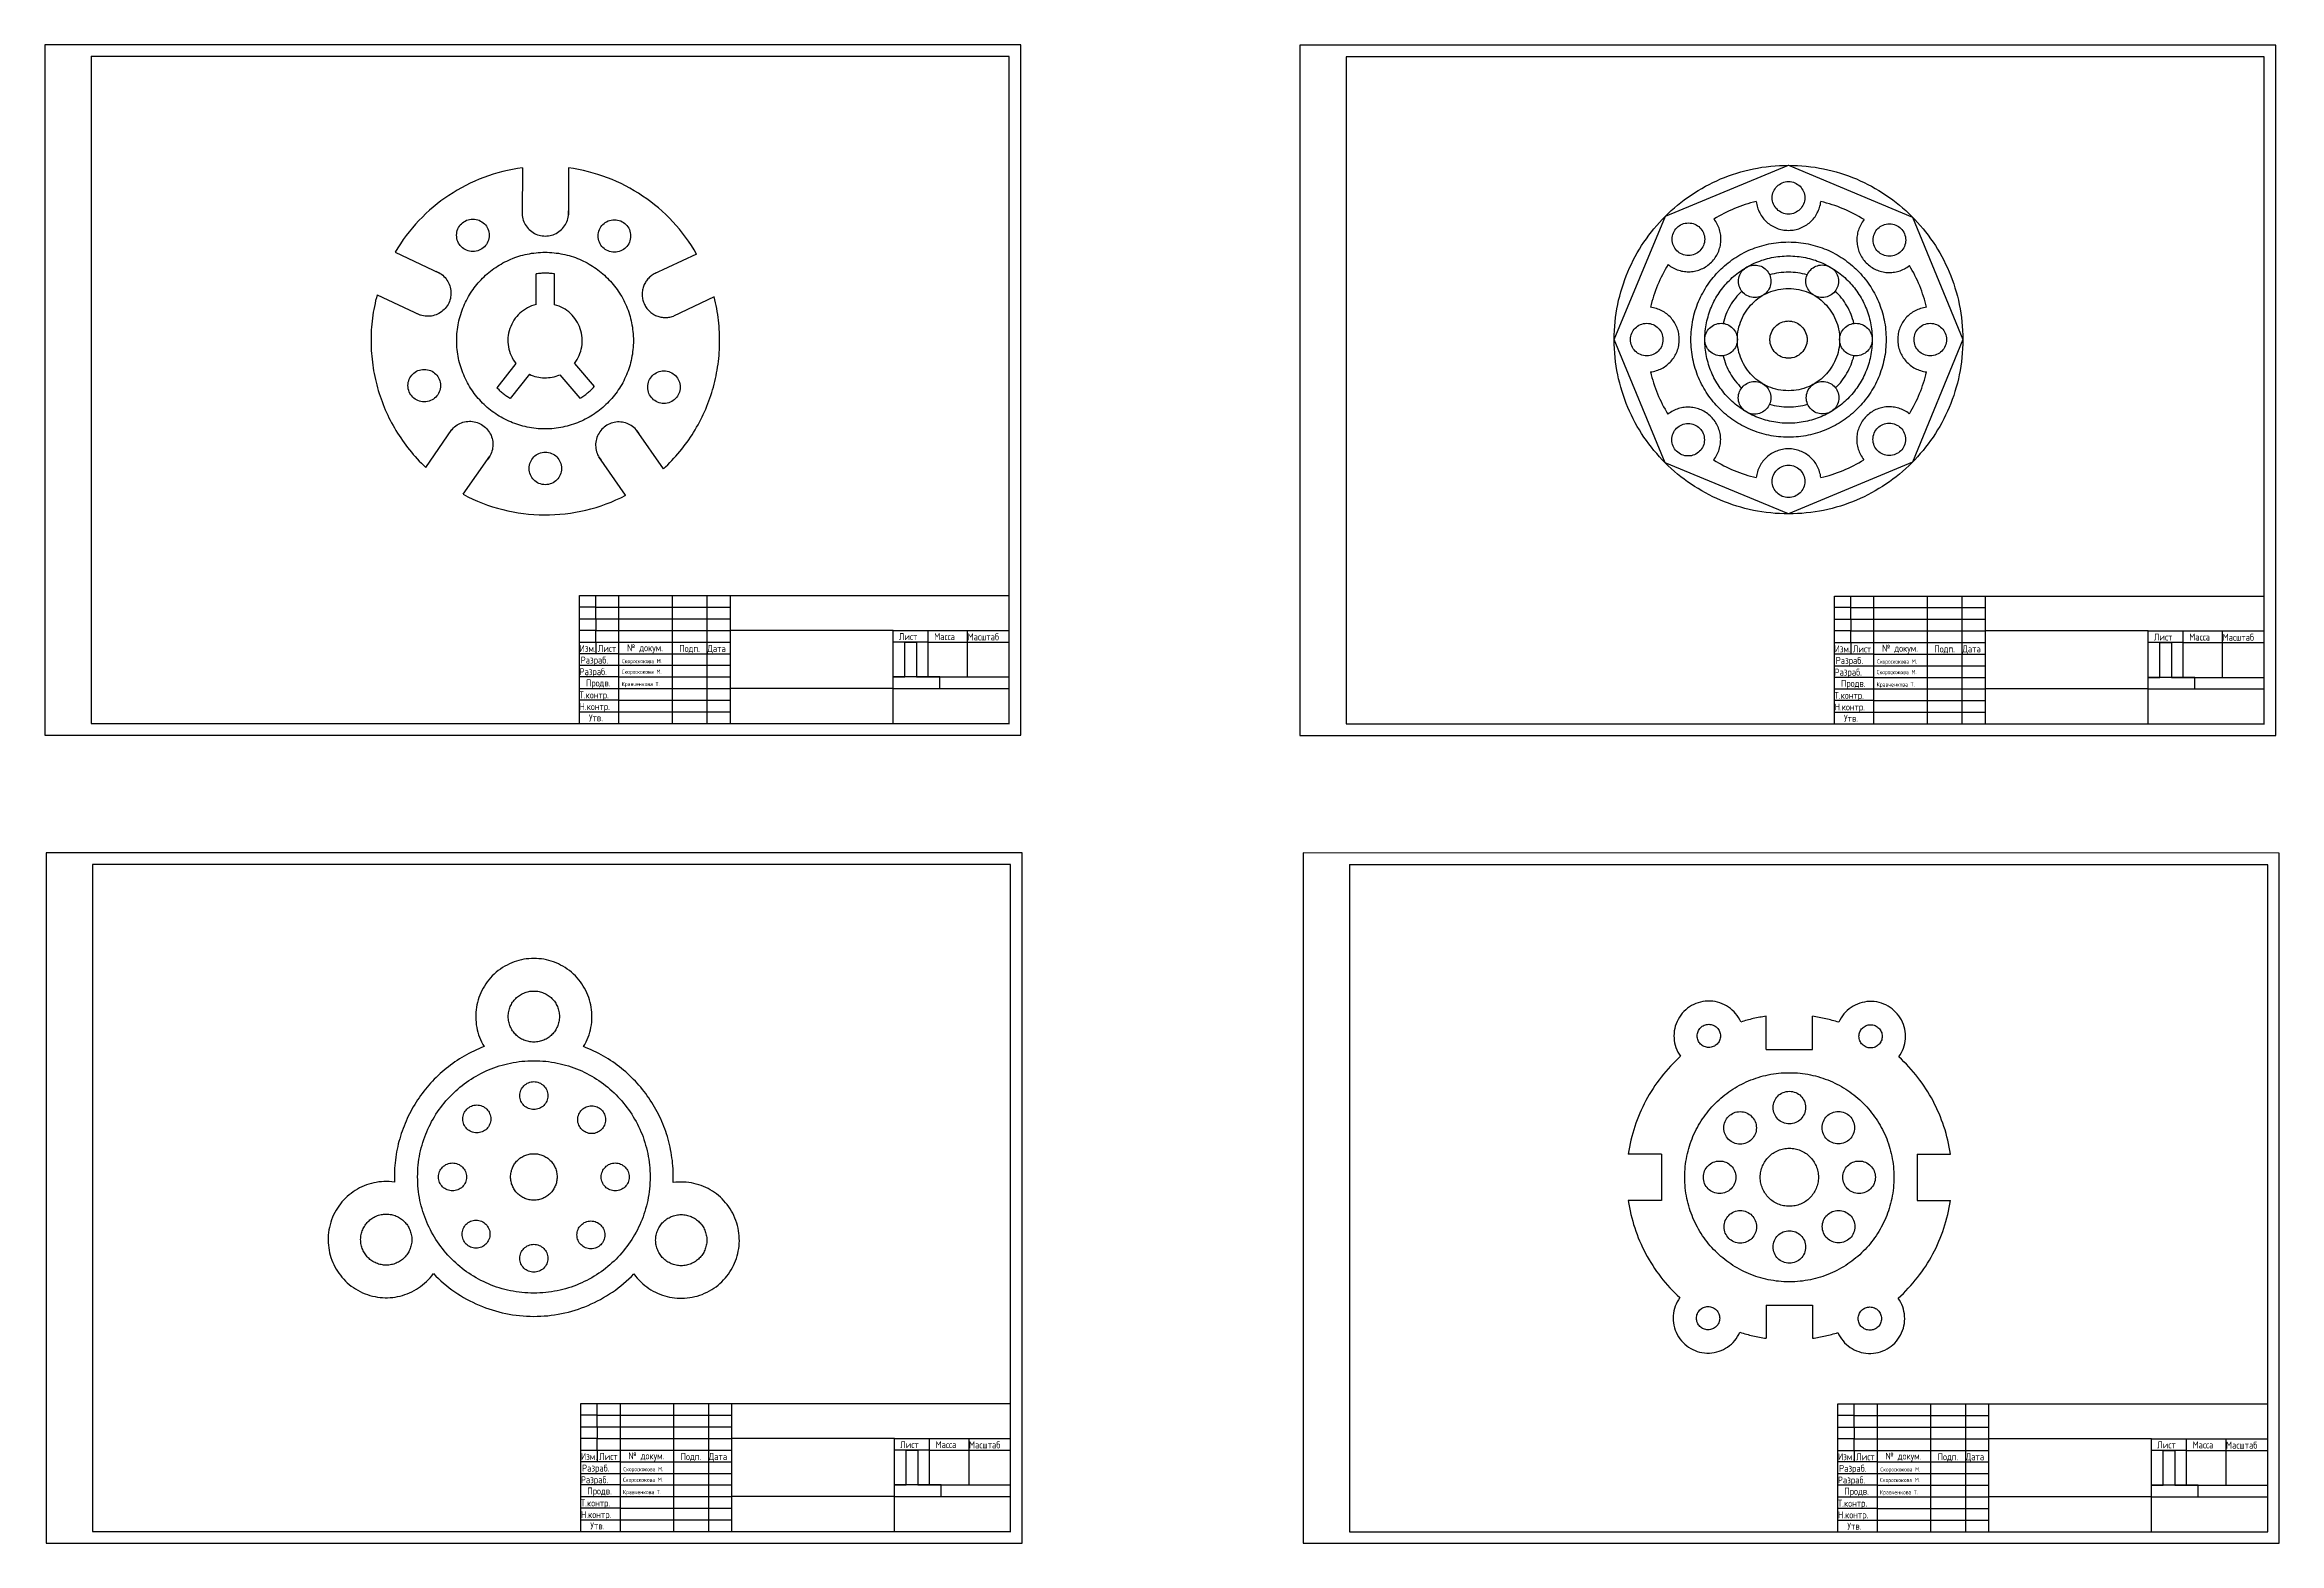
# Model space of a CAD drawing. Header units: millimetres. Extents: x 560 to 1522, y -1699 to 347.
# Drawn here: x 560 to 1521, y -298 to 347 of the extents above; entities that cross this region are included whole.
import ezdxf

# ---------------------------------------------------------------- set-up
doc = ezdxf.new("R2010")
doc.units = ezdxf.units.MM
doc.linetypes.add('ГОСТ 2.303 5', pattern=[24, 20, -1.5, 1, -1.5])
doc.styles.add('ГОСТ 2.304', font='CS_Gost2304.shx')

msp = doc.modelspace()

# ---------------------------------------------------------------- linework, layer by layer
at = {"ltscale": 100}
for p, q in [((979.99, 347.07), (559.99, 347.13)), ((559.99, 347.13), (559.99, 50.07)), ((979.99, 50.07), (979.99, 347.07)), ((1519.95, 346.89), (1099.95, 346.95)), ((1099.95, 346.95), (1099.95, 49.89)), ((1519.95, 49.89), (1519.95, 346.89)), ((579.99, 342.12), (579.99, 55.07)), ((974.99, 342.07), (579.99, 342.07)), ((974.99, 55.07), (974.99, 342.07)), ((1119.95, 341.95), (1119.95, 54.89)), ((1514.95, 341.89), (1119.95, 341.89)), ((1514.95, 54.89), (1514.95, 341.89)), ((790.06, 55.07), (790.06, 110.07)), ((790.06, 110.07), (975.06, 110.07)), ((797.06, 105.07), (797.06, 110.07)), ((807.06, 55.07), (807.06, 110.07)), ((830.06, 55.07), (830.06, 110.07)), ((845.06, 55.07), (845.06, 110.07)), ((855.06, 55.07), (855.06, 110.07)), ((1330.02, 54.89), (1330.02, 109.89)), ((1330.02, 109.89), (1515.02, 109.89)), ((1337.02, 104.89), (1337.02, 109.89)), ((1347.02, 54.89), (1347.02, 109.89)), ((1370.02, 54.89), (1370.02, 109.89)), ((1385.02, 54.89), (1385.02, 109.89)), ((1395.02, 54.89), (1395.02, 109.89)), ((797.06, 105.07), (790.06, 105.07)), ((790.06, 95.07), (790.06, 100.07)), ((790.06, 100.07), (797.06, 100.07)), ((797.06, 100.07), (797.06, 105.07)), ((797.06, 105.07), (807.06, 105.07)), ((797.06, 100.07), (797.06, 95.07)), ((797.06, 100.07), (807.06, 100.07)), ((807.06, 105.07), (830.06, 105.07)), ((807.06, 100.07), (830.06, 100.07)), ((830.06, 105.07), (845.06, 105.07)), ((830.06, 100.07), (845.06, 100.07)), ((845.06, 105.07), (855.06, 105.07)), ((845.06, 100.07), (855.06, 100.07)), ((1337.02, 104.89), (1330.02, 104.89)), ((1330.02, 94.89), (1330.02, 99.89)), ((1330.02, 99.89), (1337.02, 99.89)), ((1337.02, 99.89), (1337.02, 104.89)), ((1337.02, 104.89), (1347.02, 104.89)), ((1337.02, 99.89), (1337.02, 94.89)), ((1337.02, 99.89), (1347.02, 99.89)), ((1347.02, 104.89), (1370.02, 104.89)), ((1347.02, 99.89), (1370.02, 99.89)), ((1370.02, 104.89), (1385.02, 104.89)), ((1370.02, 99.89), (1385.02, 99.89)), ((1385.02, 104.89), (1395.02, 104.89)), ((1385.02, 99.89), (1395.02, 99.89)), ((797.06, 95.07), (790.06, 95.07)), ((790.06, 85.07), (790.06, 90.07)), ((790.06, 90.07), (797.06, 90.07)), ((797.06, 90.07), (797.06, 95.07)), ((797.06, 95.07), (807.06, 95.07)), ((797.06, 90.07), (797.06, 85.07)), ((797.06, 90.07), (807.06, 90.07)), ((807.06, 95.07), (830.06, 95.07)), ((807.06, 90.07), (830.06, 90.07)), ((830.06, 95.07), (845.06, 95.07)), ((830.06, 90.07), (845.06, 90.07)), ((845.06, 95.07), (855.06, 95.07)), ((845.06, 90.07), (855.06, 90.07)), ((925.06, 95.07), (855.06, 95.07)), ((925.06, 70.07), (925.06, 95.07)), ((925.06, 95.07), (975.06, 95.07)), ((940.06, 90.07), (925.06, 90.07)), ((930.06, 75.07), (930.06, 90.07)), ((930.06, 90.07), (935.06, 90.07)), ((935.06, 90.07), (935.06, 75.07)), ((940.06, 90.07), (940.06, 95.07)), ((940.06, 75.07), (940.06, 90.07)), ((940.06, 90.07), (957.06, 90.07)), ((957.06, 90.07), (957.06, 95.07)), ((957.06, 75.07), (957.06, 90.07)), ((957.06, 90.07), (975.06, 90.07)), ((1337.02, 94.89), (1330.02, 94.89)), ((1330.02, 84.89), (1330.02, 89.89)), ((1330.02, 89.89), (1337.02, 89.89)), ((1337.02, 89.89), (1337.02, 94.89)), ((1337.02, 94.89), (1347.02, 94.89)), ((1337.02, 89.89), (1337.02, 84.89)), ((1337.02, 89.89), (1347.02, 89.89)), ((1347.02, 94.89), (1370.02, 94.89)), ((1347.02, 89.89), (1370.02, 89.89)), ((1370.02, 94.89), (1385.02, 94.89)), ((1370.02, 89.89), (1385.02, 89.89)), ((1385.02, 94.89), (1395.02, 94.89)), ((1385.02, 89.89), (1395.02, 89.89)), ((1465.02, 94.89), (1395.02, 94.89)), ((1465.02, 69.89), (1465.02, 94.89)), ((1465.02, 94.89), (1515.02, 94.89)), ((1480.02, 89.89), (1465.02, 89.89)), ((1470.02, 74.89), (1470.02, 89.89)), ((1470.02, 89.89), (1475.02, 89.89)), ((1475.02, 89.89), (1475.02, 74.89)), ((1480.02, 89.89), (1480.02, 94.89)), ((1480.02, 74.89), (1480.02, 89.89)), ((1480.02, 89.89), (1497.02, 89.89)), ((1497.02, 89.89), (1497.02, 94.89)), ((1497.02, 74.89), (1497.02, 89.89)), ((1497.02, 89.89), (1515.02, 89.89)), ((807.06, 85.07), (790.06, 85.07)), ((790.06, 75.07), (790.06, 80.07)), ((790.06, 80.07), (807.06, 80.07)), ((807.06, 80.07), (807.06, 85.07)), ((807.06, 85.07), (830.06, 85.07)), ((807.06, 80.07), (830.06, 80.07)), ((830.06, 85.07), (845.06, 85.07)), ((830.06, 80.07), (845.06, 80.07)), ((845.06, 85.07), (855.06, 85.07)), ((845.06, 80.07), (855.06, 80.07)), ((1347.02, 84.89), (1330.02, 84.89)), ((1330.02, 74.89), (1330.02, 79.89)), ((1330.02, 79.89), (1347.02, 79.89)), ((1347.02, 79.89), (1347.02, 84.89)), ((1347.02, 84.89), (1370.02, 84.89)), ((1347.02, 79.89), (1370.02, 79.89)), ((1370.02, 84.89), (1385.02, 84.89)), ((1370.02, 79.89), (1385.02, 79.89)), ((1385.02, 84.89), (1395.02, 84.89)), ((1385.02, 79.89), (1395.02, 79.89)), ((807.06, 75.07), (790.06, 75.07)), ((790.06, 65.07), (790.06, 70.07)), ((790.06, 70.07), (807.06, 70.07)), ((807.06, 70.07), (807.06, 75.07)), ((807.06, 75.07), (830.06, 75.07)), ((807.06, 70.07), (830.06, 70.07)), ((830.06, 75.07), (845.06, 75.07)), ((830.06, 70.07), (845.06, 70.07)), ((845.06, 75.07), (855.06, 75.07)), ((845.06, 70.07), (855.06, 70.07)), ((925.06, 70.07), (855.06, 70.07)), ((945.06, 75.07), (925.06, 75.07)), ((925.06, 75.07), (930.06, 75.07)), ((925.06, 55.07), (925.06, 70.07)), ((925.06, 70.07), (975.06, 70.07)), ((925.06, 70.07), (945.06, 70.07)), ((935.06, 75.07), (940.06, 75.07)), ((940.06, 75.07), (957.06, 75.07)), ((945.06, 70.07), (945.06, 75.07)), ((945.06, 75.07), (975.06, 75.07)), ((1347.02, 74.89), (1330.02, 74.89)), ((1330.02, 64.89), (1330.02, 69.89)), ((1330.02, 69.89), (1347.02, 69.89)), ((1347.02, 69.89), (1347.02, 74.89)), ((1347.02, 74.89), (1370.02, 74.89)), ((1347.02, 69.89), (1370.02, 69.89)), ((1370.02, 74.89), (1385.02, 74.89)), ((1370.02, 69.89), (1385.02, 69.89)), ((1385.02, 74.89), (1395.02, 74.89)), ((1385.02, 69.89), (1395.02, 69.89)), ((1465.02, 69.89), (1395.02, 69.89)), ((1485.02, 74.89), (1465.02, 74.89)), ((1465.02, 74.89), (1470.02, 74.89)), ((1465.02, 54.89), (1465.02, 69.89)), ((1465.02, 69.89), (1515.02, 69.89)), ((1465.02, 69.89), (1485.02, 69.89)), ((1475.02, 74.89), (1480.02, 74.89)), ((1480.02, 74.89), (1497.02, 74.89)), ((1485.02, 69.89), (1485.02, 74.89)), ((1485.02, 74.89), (1515.02, 74.89)), ((807.06, 65.07), (790.06, 65.07)), ((790.06, 55.07), (790.06, 60.07)), ((790.06, 60.07), (807.06, 60.07)), ((807.06, 60.07), (807.06, 65.07)), ((807.06, 65.07), (830.06, 65.07)), ((807.06, 60.07), (830.06, 60.07)), ((830.06, 65.07), (845.06, 65.07)), ((830.06, 60.07), (845.06, 60.07)), ((845.06, 65.07), (855.06, 65.07)), ((845.06, 60.07), (855.06, 60.07)), ((1347.02, 64.89), (1330.02, 64.89)), ((1330.02, 54.89), (1330.02, 59.89)), ((1330.02, 59.89), (1347.02, 59.89)), ((1347.02, 59.89), (1347.02, 64.89)), ((1347.02, 64.89), (1370.02, 64.89)), ((1347.02, 59.89), (1370.02, 59.89)), ((1370.02, 64.89), (1385.02, 64.89)), ((1370.02, 59.89), (1385.02, 59.89)), ((1385.02, 64.89), (1395.02, 64.89)), ((1385.02, 59.89), (1395.02, 59.89)), ((559.99, 50.07), (769.99, 50.07)), ((579.99, 55.07), (974.99, 55.07)), ((769.99, 50.07), (979.99, 50.07)), ((790.06, 55.07), (975.06, 55.07)), ((790.06, 55.07), (807.06, 55.07)), ((807.06, 55.07), (830.06, 55.07)), ((830.06, 55.07), (845.06, 55.07)), ((845.06, 55.07), (855.06, 55.07)), ((855.06, 55.07), (925.06, 55.07)), ((1099.95, 49.89), (1309.95, 49.89)), ((1119.95, 54.89), (1514.95, 54.89)), ((1309.95, 49.89), (1519.95, 49.89)), ((1330.02, 54.89), (1515.02, 54.89)), ((1330.02, 54.89), (1347.02, 54.89)), ((1347.02, 54.89), (1370.02, 54.89)), ((1370.02, 54.89), (1385.02, 54.89)), ((1385.02, 54.89), (1395.02, 54.89)), ((1395.02, 54.89), (1465.02, 54.89)), ((980.58, -0.63), (560.58, -0.57)), ((560.58, -0.57), (560.58, -297.63)), ((580.58, -5.57), (580.58, -292.63)), ((975.58, -5.62), (580.58, -5.62)), ((975.58, -292.63), (975.58, -5.62)), ((980.58, -297.63), (980.58, -0.63)), ((1521.4, -0.73), (1101.4, -0.67)), ((1101.4, -0.67), (1101.4, -297.73)), ((1121.4, -5.67), (1121.4, -292.73)), ((1516.4, -5.73), (1121.4, -5.73)), ((1516.4, -292.73), (1516.4, -5.73)), ((1521.4, -297.73), (1521.4, -0.73)), ((790.66, -292.63), (790.66, -237.63)), ((790.66, -237.63), (975.66, -237.63)), ((797.66, -242.63), (797.66, -237.63)), ((807.66, -292.63), (807.66, -237.63)), ((830.66, -292.63), (830.66, -237.63)), ((845.66, -292.63), (845.66, -237.63)), ((855.66, -292.63), (855.66, -237.63)), ((1331.47, -292.73), (1331.47, -237.73)), ((1331.47, -237.73), (1516.47, -237.73)), ((1338.47, -242.73), (1338.47, -237.73)), ((1348.47, -292.73), (1348.47, -237.73)), ((1371.47, -292.73), (1371.47, -237.73)), ((1386.47, -292.73), (1386.47, -237.73)), ((1396.47, -292.73), (1396.47, -237.73)), ((797.66, -242.63), (790.66, -242.63)), ((790.66, -252.63), (790.66, -247.63)), ((790.66, -247.63), (797.66, -247.63)), ((797.66, -247.63), (797.66, -242.63)), ((797.66, -242.63), (807.66, -242.63)), ((797.66, -247.63), (797.66, -252.63)), ((797.66, -247.63), (807.66, -247.63)), ((807.66, -242.63), (830.66, -242.63)), ((807.66, -247.63), (830.66, -247.63)), ((830.66, -242.63), (845.66, -242.63)), ((830.66, -247.63), (845.66, -247.63)), ((845.66, -242.63), (855.66, -242.63)), ((845.66, -247.63), (855.66, -247.63)), ((1338.47, -242.73), (1331.47, -242.73)), ((1331.47, -252.73), (1331.47, -247.73)), ((1331.47, -247.73), (1338.47, -247.73)), ((1338.47, -247.73), (1338.47, -242.73)), ((1338.47, -242.73), (1348.47, -242.73)), ((1338.47, -247.73), (1338.47, -252.73)), ((1338.47, -247.73), (1348.47, -247.73)), ((1348.47, -242.73), (1371.47, -242.73)), ((1348.47, -247.73), (1371.47, -247.73)), ((1371.47, -242.73), (1386.47, -242.73)), ((1371.47, -247.73), (1386.47, -247.73)), ((1386.47, -242.73), (1396.47, -242.73)), ((1386.47, -247.73), (1396.47, -247.73)), ((797.66, -252.63), (790.66, -252.63)), ((790.66, -262.63), (790.66, -257.63)), ((790.66, -257.63), (797.66, -257.63)), ((797.66, -257.63), (797.66, -252.63)), ((797.66, -252.63), (807.66, -252.63)), ((797.66, -257.63), (797.66, -262.63)), ((797.66, -257.63), (807.66, -257.63)), ((807.66, -252.63), (830.66, -252.63)), ((807.66, -257.63), (830.66, -257.63)), ((830.66, -252.63), (845.66, -252.63)), ((830.66, -257.63), (845.66, -257.63)), ((845.66, -252.63), (855.66, -252.63)), ((845.66, -257.63), (855.66, -257.63)), ((925.66, -252.63), (855.66, -252.63)), ((925.66, -277.63), (925.66, -252.63)), ((925.66, -252.63), (975.66, -252.63)), ((940.66, -257.63), (925.66, -257.63)), ((930.66, -272.63), (930.66, -257.63)), ((930.66, -257.63), (935.66, -257.63)), ((935.66, -257.63), (935.66, -272.63)), ((940.66, -257.63), (940.66, -252.63)), ((940.66, -272.63), (940.66, -257.63)), ((940.66, -257.63), (957.66, -257.63)), ((957.66, -257.63), (957.66, -252.63)), ((957.66, -272.63), (957.66, -257.63)), ((957.66, -257.63), (975.66, -257.63)), ((1338.47, -252.73), (1331.47, -252.73)), ((1331.47, -262.73), (1331.47, -257.73)), ((1331.47, -257.73), (1338.47, -257.73)), ((1338.47, -257.73), (1338.47, -252.73)), ((1338.47, -252.73), (1348.47, -252.73)), ((1338.47, -257.73), (1338.47, -262.73)), ((1338.47, -257.73), (1348.47, -257.73)), ((1348.47, -252.73), (1371.47, -252.73)), ((1348.47, -257.73), (1371.47, -257.73)), ((1371.47, -252.73), (1386.47, -252.73)), ((1371.47, -257.73), (1386.47, -257.73)), ((1386.47, -252.73), (1396.47, -252.73)), ((1386.47, -257.73), (1396.47, -257.73)), ((1466.47, -252.73), (1396.47, -252.73)), ((1466.47, -277.73), (1466.47, -252.73)), ((1466.47, -252.73), (1516.47, -252.73)), ((1481.47, -257.73), (1466.47, -257.73)), ((1471.47, -272.73), (1471.47, -257.73)), ((1471.47, -257.73), (1476.47, -257.73)), ((1476.47, -257.73), (1476.47, -272.73)), ((1481.47, -257.73), (1481.47, -252.73)), ((1481.47, -272.73), (1481.47, -257.73)), ((1481.47, -257.73), (1498.47, -257.73)), ((1498.47, -257.73), (1498.47, -252.73)), ((1498.47, -272.73), (1498.47, -257.73)), ((1498.47, -257.73), (1516.47, -257.73)), ((807.66, -262.63), (790.66, -262.63)), ((790.66, -272.63), (790.66, -267.63)), ((790.66, -267.63), (807.66, -267.63)), ((807.66, -267.63), (807.66, -262.63)), ((807.66, -262.63), (830.66, -262.63)), ((807.66, -267.63), (830.66, -267.63)), ((830.66, -262.63), (845.66, -262.63)), ((830.66, -267.63), (845.66, -267.63)), ((845.66, -262.63), (855.66, -262.63)), ((845.66, -267.63), (855.66, -267.63)), ((1348.47, -262.73), (1331.47, -262.73)), ((1331.47, -272.73), (1331.47, -267.73)), ((1331.47, -267.73), (1348.47, -267.73)), ((1348.47, -267.73), (1348.47, -262.73)), ((1348.47, -262.73), (1371.47, -262.73)), ((1348.47, -267.73), (1371.47, -267.73)), ((1371.47, -262.73), (1386.47, -262.73)), ((1371.47, -267.73), (1386.47, -267.73)), ((1386.47, -262.73), (1396.47, -262.73)), ((1386.47, -267.73), (1396.47, -267.73)), ((807.66, -272.63), (790.66, -272.63)), ((790.66, -282.63), (790.66, -277.63)), ((790.66, -277.63), (807.66, -277.63)), ((807.66, -277.63), (807.66, -272.63)), ((807.66, -272.63), (830.66, -272.63)), ((807.66, -277.63), (830.66, -277.63)), ((830.66, -272.63), (845.66, -272.63)), ((830.66, -277.63), (845.66, -277.63)), ((845.66, -272.63), (855.66, -272.63)), ((845.66, -277.63), (855.66, -277.63)), ((925.66, -277.63), (855.66, -277.63)), ((945.66, -272.63), (925.66, -272.63)), ((925.66, -272.63), (930.66, -272.63)), ((925.66, -292.63), (925.66, -277.63)), ((925.66, -277.63), (975.66, -277.63)), ((925.66, -277.63), (945.66, -277.63)), ((935.66, -272.63), (940.66, -272.63)), ((940.66, -272.63), (957.66, -272.63)), ((945.66, -277.63), (945.66, -272.63)), ((945.66, -272.63), (975.66, -272.63)), ((1348.47, -272.73), (1331.47, -272.73)), ((1331.47, -282.73), (1331.47, -277.73)), ((1331.47, -277.73), (1348.47, -277.73)), ((1348.47, -277.73), (1348.47, -272.73)), ((1348.47, -272.73), (1371.47, -272.73)), ((1348.47, -277.73), (1371.47, -277.73)), ((1371.47, -272.73), (1386.47, -272.73)), ((1371.47, -277.73), (1386.47, -277.73)), ((1386.47, -272.73), (1396.47, -272.73)), ((1386.47, -277.73), (1396.47, -277.73)), ((1466.47, -277.73), (1396.47, -277.73)), ((1486.47, -272.73), (1466.47, -272.73)), ((1466.47, -272.73), (1471.47, -272.73)), ((1466.47, -292.73), (1466.47, -277.73)), ((1466.47, -277.73), (1516.47, -277.73)), ((1466.47, -277.73), (1486.47, -277.73)), ((1476.47, -272.73), (1481.47, -272.73)), ((1481.47, -272.73), (1498.47, -272.73)), ((1486.47, -277.73), (1486.47, -272.73)), ((1486.47, -272.73), (1516.47, -272.73)), ((807.66, -282.63), (790.66, -282.63)), ((790.66, -292.63), (790.66, -287.63)), ((790.66, -287.63), (807.66, -287.63)), ((807.66, -287.63), (807.66, -282.63)), ((807.66, -282.63), (830.66, -282.63)), ((807.66, -287.63), (830.66, -287.63)), ((830.66, -282.63), (845.66, -282.63)), ((830.66, -287.63), (845.66, -287.63)), ((845.66, -282.63), (855.66, -282.63)), ((845.66, -287.63), (855.66, -287.63)), ((1348.47, -282.73), (1331.47, -282.73)), ((1331.47, -292.73), (1331.47, -287.73)), ((1331.47, -287.73), (1348.47, -287.73)), ((1348.47, -287.73), (1348.47, -282.73)), ((1348.47, -282.73), (1371.47, -282.73)), ((1348.47, -287.73), (1371.47, -287.73)), ((1371.47, -282.73), (1386.47, -282.73)), ((1371.47, -287.73), (1386.47, -287.73)), ((1386.47, -282.73), (1396.47, -282.73)), ((1386.47, -287.73), (1396.47, -287.73)), ((560.58, -297.63), (770.58, -297.63)), ((580.58, -292.63), (975.58, -292.63)), ((770.58, -297.63), (980.58, -297.63)), ((790.66, -292.63), (975.66, -292.63)), ((790.66, -292.63), (807.66, -292.63)), ((807.66, -292.63), (830.66, -292.63)), ((830.66, -292.63), (845.66, -292.63)), ((845.66, -292.63), (855.66, -292.63)), ((855.66, -292.63), (925.66, -292.63)), ((1101.4, -297.73), (1311.4, -297.73)), ((1121.4, -292.73), (1516.4, -292.73)), ((1311.4, -297.73), (1521.4, -297.73)), ((1331.47, -292.73), (1516.47, -292.73)), ((1331.47, -292.73), (1348.47, -292.73)), ((1348.47, -292.73), (1371.47, -292.73)), ((1371.47, -292.73), (1386.47, -292.73)), ((1386.47, -292.73), (1396.47, -292.73)), ((1396.47, -292.73), (1466.47, -292.73))]:
    msp.add_line(p, q, dxfattribs=at)
at = {"linetype": 'ГОСТ 2.303 5', "ltscale": 100}
for p, q in [((765.51, 294.14), (765.42, 273.88)), ((785.34, 294.13), (785.34, 273.88)), ((1257.28, 273.35), (1310.24, 295.23)), ((1310.24, 295.23), (1363.62, 272.92)), ((1235.24, 220.23), (1257.28, 273.35)), ((1363.62, 272.92), (1385.24, 220.23)), ((710.74, 257.83), (729.88, 248.85)), ((840.49, 257.02), (821.95, 248.33)), ((771.38, 235.31), (771.38, 248.53)), ((779.38, 235.25), (779.38, 248.5)), ((703.02, 239.52), (721.35, 230.85)), ((847.97, 238.63), (830.48, 230.34)), ((1257.15, 167.25), (1235.24, 220.23)), ((1385.24, 220.23), (1363.53, 167.46)), ((762.67, 209.92), (754.55, 199.49)), ((768.5, 205.29), (760.29, 194.95)), ((781.58, 205.09), (790.25, 194.97)), ((787.91, 210), (796.46, 200.01)), ((723.91, 165.24), (735.19, 181.53)), ((826.19, 164.6), (814.66, 181.25)), ((740.01, 153.66), (751.52, 170.12)), ((809.94, 153.23), (798.33, 169.84)), ((1310.24, 145.23), (1257.15, 167.25)), ((1363.53, 167.46), (1310.24, 145.23)), ((1300.6, -85.22), (1300.6, -70.93)), ((1320.6, -85.22), (1320.6, -70.93)), ((1300.6, -85.22), (1320.6, -85.22)), ((1255.6, -130.22), (1241.32, -130.22)), ((1255.6, -130.22), (1255.6, -150.22)), ((1365.6, -130.22), (1365.6, -150.22)), ((1365.6, -130.22), (1379.88, -130.22)), ((1255.6, -150.22), (1241.32, -150.22)), ((1365.6, -150.22), (1379.88, -150.22)), ((1300.6, -195.22), (1320.6, -195.22)), ((1300.6, -195.22), (1300.6, -209.5)), ((1320.6, -195.22), (1320.6, -209.5))]:
    msp.add_line(p, q, dxfattribs=at)
for centre, radius in [((1310.24, 220.23), 75), ((1310.24, 281.23), 7), ((744.2, 265.1), 7), ((805.08, 264.81), 7), ((1267.17, 263.43), 7), ((1353.65, 263.08), 7), ((1310.24, 220.23), 42), ((775.26, 219.79), 38), ((1310.24, 220.23), 36), ((1295.69, 245.32), 7), ((1324.73, 245.35), 7), ((1310.24, 220.23), 22), ((1249.24, 220.23), 7), ((1281.24, 220.23), 7), ((1310.24, 220.23), 8), ((1339.24, 220.23), 7), ((1371.24, 220.23), 7), ((723.29, 200.43), 7), ((826.42, 199.76), 7), ((1295.65, 195.17), 7), ((1324.91, 195.22), 7), ((1267.06, 177.14), 7), ((1353.58, 177.31), 7), ((775.38, 164.79), 7), ((1310.24, 159.23), 7), ((770.44, -71.07), 11), ((1275.95, -79.39), 5), ((1345.56, -79.57), 5), ((770.44, -140.07), 50), ((1310.6, -140.22), 45), ((770.44, -105.07), 6), ((1310.6, -110.22), 7), ((745.9, -115.11), 6), ((795.31, -115.44), 6), ((1289.43, -118.96), 7), ((1331.68, -118.88), 7), ((735.44, -140.07), 6), ((770.44, -140.07), 10), ((805.44, -140.07), 6), ((1280.6, -140.22), 7), ((1310.6, -140.22), 12.5), ((1340.6, -140.22), 7), ((706.93, -167.05), 11), ((745.57, -164.7), 6), ((794.98, -165.02), 6), ((833.85, -167.28), 11), ((1289.51, -161.55), 7), ((1310.6, -170.22), 7), ((1331.77, -161.47), 7), ((770.44, -175.07), 6), ((1275.64, -200.86), 5), ((1345.24, -201.04), 5)]:
    msp.add_circle(centre, radius, dxfattribs=at)
for centre, radius, start, end in [((775.38, 219.79), 75, 97.56356, 149.5291), ((775.38, 219.79), 75, 29.75953, 82.36966), ((1310.24, 220.23), 61, 103.17888, 121.73496), ((1310.24, 281.23), 14, 186.58944, 353.41056), ((1310.24, 220.23), 61, 57.80473, 76.82112), ((775.38, 274.79), 10, 174.78409, 5.21591), ((1267.17, 263.43), 14, 231.50328, 38.3244), ((1353.65, 263.08), 14, 141.21529, 308.0364), ((1310.24, 220.23), 61, 148.09272, 166.82112), ((1310.24, 220.23), 61, 13.17888, 31.44696), ((775.26, 219.79), 29, 81.83996, 97.69638), ((827.04, 239.72), 10, 110.14028, 290.14028), ((1310.24, 220.23), 29, 133.96449, 166.13619), ((1310.24, 220.23), 29, 73.87946, 106.23686), ((1310.24, 220.23), 29, 13.86381, 46.15183), ((775.38, 219.79), 75, 164.74673, 226.66519), ((775.26, 219.79), 16, 104.0481, 218.08697), ((775.26, 219.79), 16, 322.23975, 75.09225), ((775.38, 219.79), 75, 312.63661, 14.54238), ((1249.24, 220.23), 14, 276.58944, 83.41056), ((1371.24, 220.23), 14, 96.58944, 263.41056), ((1310.24, 220.23), 29, 193.86381, 225.93651), ((1310.24, 220.23), 29, 314.26393, 346.13619), ((775.26, 219.79), 16, 245.01713, 293.26067), ((1310.24, 220.23), 61, 193.17888, 211.76799), ((1310.24, 220.23), 61, 328.45971, 346.82112), ((774.56, 218.87), 27.85, 224.08093, 239.18683), ((775.26, 219.79), 29, 301.1214, 316.97695), ((1310.24, 220.23), 29, 253.66413, 286.5363), ((807.01, 174.8), 10, 29.73851, 220.17032), ((1267.06, 177.14), 14, 321.53631, 128.35743), ((1353.58, 177.31), 14, 51.87027, 218.69139), ((1310.24, 159.23), 14, 6.58944, 173.41056), ((1310.24, 220.23), 61, 238.12576, 256.82112), ((1310.24, 220.23), 61, 283.17888, 302.10194), ((775.38, 219.79), 75, 241.86195, 297.44263), ((770.44, -71.07), 25, 328.82316, 211.17684), ((1275.95, -79.39), 15, 23.51618, 215.81746), ((1345.56, -79.57), 15, 323.88881, 156.19009), ((1310.6, -140.22), 70, 98.21321, 107.36554), ((1310.6, -140.22), 70, 72.34073, 81.78679), ((770.44, -140.07), 60, 110.88473, 182.13354), ((770.44, -140.07), 60, 357.65938, 69.11527), ((1310.6, -140.22), 70, 131.9681, 171.78679), ((1310.6, -140.22), 70, 8.21321, 47.73817), ((706.93, -167.05), 25, 81.84144, 324.19511), ((833.85, -167.28), 25, 215.59781, 97.95148), ((1310.6, -140.22), 70, 188.21321, 227.73817), ((1310.6, -140.22), 70, 311.9681, 351.78679), ((770.44, -140.07), 60, 223.903, 315.88992), ((1275.64, -200.86), 15, 143.88881, 336.19009), ((1345.24, -201.04), 15, 203.51618, 35.81746), ((1310.6, -140.22), 70, 252.34073, 261.78679), ((1310.6, -140.22), 70, 278.21321, 287.36554)]:
    msp.add_arc(centre, radius, start, end, dxfattribs=at)
at = {"linetype": 'ГОСТ 2.303 5', "ltscale": 100, "extrusion": (0, 0, -1)}
for centre, start, end in [((-724.79, 240.24), 110.14028, 300.5721), ((-742.83, 175.08), 29.73851, 220.17032)]:
    msp.add_arc(centre, 10, start, end, dxfattribs=at)

# ---------------------------------------------------------------- texts
at = {"ltscale": 100, "width": 100, "attachment_point": 1, "style": 'ГОСТ 2.304'}
for s, insert, char_height in [('Изм.', (790.06, 88.82), 3), ('Лист', (797.93, 88.8), 3), ('№ докум.', (810.54, 89.11), 3), ('Подп.', (832.96, 88.82), 3), ('Дата', (845.06, 88.82), 3), ('Лист', (927.48, 93.91), 3), ('Масса', (942.67, 93.91), 3), ('Масштаб', (957.06, 93.82), 3), ('Изм.', (1330.02, 88.64), 3), ('Лист', (1337.89, 88.63), 3), ('№ докум.', (1350.5, 88.93), 3), ('Подп.', (1372.92, 88.64), 3), ('Дата', (1385.02, 88.64), 3), ('Лист', (1467.44, 93.74), 3), ('Масса', (1482.63, 93.74), 3), ('Масштаб', (1497.02, 93.64), 3), ('Разраб.', (790.06, 78.82), 3), ('Разраб.', (790.58, 83.83), 3), ('Скороскокова М.', (808.25, 78.21), 1.8), ('Скороскокова М.', (808.38, 82.78), 1.8), ('Разраб.', (1330.02, 78.64), 3), ('Разраб.', (1330.54, 83.66), 3), ('Скороскокова М.', (1348.21, 78.04), 1.8), ('Скороскокова М.', (1348.34, 82.6), 1.8), ('Т.контр.', (790.06, 68.82), 3), ('Продв.', (792.82, 73.96), 3), ('Кравченкова Т.', (808.2, 72.91), 1.8), ('Т.контр.', (1330.02, 68.64), 3), ('Продв.', (1332.78, 73.79), 3), ('Кравченкова Т.', (1348.16, 72.74), 1.8), ('Н.контр.', (790.06, 63.82), 3), ('Утв.', (794.12, 58.96), 3), ('Н.контр.', (1330.02, 63.64), 3), ('Утв.', (1334.08, 58.79), 3), ('Изм.', (790.66, -258.88), 3), ('Лист', (798.53, -258.89), 3), ('№ докум.', (811.14, -258.59), 3), ('Подп.', (833.56, -258.88), 3), ('Дата', (845.66, -258.88), 3), ('Лист', (928.08, -253.78), 3), ('Масса', (943.27, -253.78), 3), ('Масштаб', (957.66, -253.88), 3), ('Изм.', (1331.47, -258.98), 3), ('Лист', (1339.34, -258.99), 3), ('№ докум.', (1351.96, -258.69), 3), ('Подп.', (1374.38, -258.98), 3), ('Дата', (1386.47, -258.98), 3), ('Лист', (1468.89, -253.88), 3), ('Масса', (1484.09, -253.88), 3), ('Масштаб', (1498.47, -253.98), 3), ('Разраб.', (790.66, -268.88), 3), ('Разраб.', (791.18, -263.86), 3), ('Скороскокова М.', (808.98, -264.92), 1.8), ('Разраб.', (1331.47, -268.98), 3), ('Разраб.', (1332, -263.96), 3), ('Скороскокова М.', (1349.79, -265.02), 1.8), ('Продв.', (793.41, -273.73), 3), ('Скороскокова М.', (808.85, -269.48), 1.8), ('Кравченкова Т.', (808.79, -274.78), 1.8), ('Продв.', (1334.23, -273.83), 3), ('Скороскокова М.', (1349.66, -269.58), 1.8), ('Кравченкова Т.', (1349.61, -274.88), 1.8), ('Т.контр.', (790.66, -278.88), 3), ('Н.контр.', (790.66, -283.88), 3), ('Т.контр.', (1331.47, -278.98), 3), ('Н.контр.', (1331.47, -283.98), 3), ('Утв.', (794.72, -288.73), 3), ('Утв.', (1335.54, -288.83), 3)]:
    msp.add_mtext(s, dxfattribs=dict(at, insert=insert, char_height=char_height))

doc.saveas('drawing.dxf')
